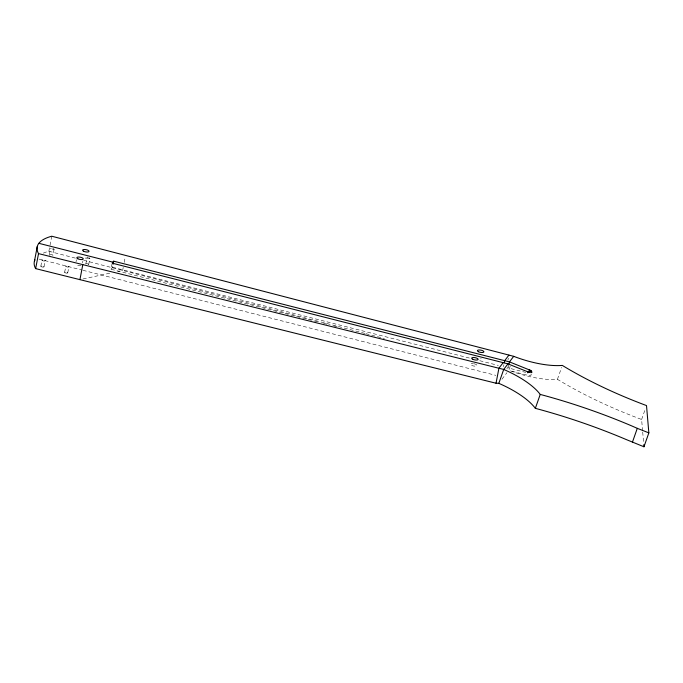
<?xml version="1.0" encoding="UTF-8"?>
<svg xmlns="http://www.w3.org/2000/svg" width="683" height="683" viewBox="0 0 683 683"><rect width="100%" height="100%" fill="white"/><g stroke="black" fill="none" stroke-linecap="round" stroke-linejoin="round"><path stroke-width="0.51" stroke-dasharray="3.42 2.56" d="M40.843 266.225L42.013 260.155M44.002 266.729L45.18 260.658M43.277 253.137A66.362 22.855 10.9 0 1 48.877 251.242L51.771 236.224M49.347 254.776L50.516 248.697M54.077 249.269L52.907 255.34A1.81 0.623 10.9 0 0 51.541 254.511A1.81 0.623 10.9 0 0 49.56 254.494M64.654 272.286L65.824 266.208M67.745 272.782L68.923 266.703M76.035 261.76L76.419 259.736M82.515 262.946L82.899 260.923M85.793 264.022L86.963 257.943M88.705 264.483L89.874 258.413M317.33 321.744L111.013 269.239L111.986 264.176M111.013 269.239L112.524 267.249L113.113 264.21M123.23 267.42L122.65 270.425L117.613 271.51M124.195 262.417L125.16 257.414M503.499 366.745L503.892 364.722M507.947 360.112L508.331 358.114M506.974 368.94L507.367 366.916M508.878 364.927L508.297 367.966L525.714 372.397M511.9 371.253L527.276 375.163L527.754 372.653M510.21 366.259L508.809 370.229A57.073 20.712 19.4 0 0 557.43 379.33A204.815 74.345 19.4 0 0 641.619 419.473L642.609 431.024M557.43 379.33L561.622 367.411M641.619 419.473L645.461 408.554M501.945 379.244L506.94 372.687M83.002 278.98L110.544 273.038M112.524 267.249L470.493 358.344M479.773 360.709L498.342 365.431M323.52 323.315L327.644 324.365M333.833 325.945L337.965 326.995M39.016 259.105L82.011 270.05M83.036 270.306L495.858 375.36M48.877 251.242L75.514 258.165M83.719 260.3L364.833 333.406M365.866 333.671L384.409 338.495M642.703 432.074L643.693 443.626M85.973 263.792A1.477 0.512 10.9 0 1 87.774 263.86A1.477 0.512 10.9 0 1 88.662 264.611M49.902 255.314A1.81 0.623 10.9 0 1 49.603 255.135M530.793 374.036A3.295 1.135 10.9 0 1 530.657 375.291A3.295 1.135 10.9 0 1 527.276 375.163M89.114 257.841A1.477 0.512 10.9 0 1 89.285 258.737A1.477 0.512 10.9 0 1 86.997 258.037A1.477 0.512 10.9 0 1 88.764 257.73M52.711 248.441A1.81 0.623 10.9 0 1 53.863 249.551A1.81 0.623 10.9 0 1 51.071 249.235A1.81 0.623 10.9 0 1 51.362 248.288M87.672 256.945A3.295 1.135 10.9 0 1 84.504 257.961M81.081 265.602A3.295 1.135 10.9 0 1 76.496 264.765M481.182 358.584A3.295 1.135 10.9 0 1 480.61 358.592M473.865 363.732A3.295 1.135 10.9 0 1 476.589 365.9A3.295 1.135 10.9 0 1 471.091 365.081A3.295 1.135 10.9 0 1 473.234 363.638M65.133 272.748A1.571 0.538 10.9 0 0 67.711 272.91A1.571 0.538 10.9 0 0 65.764 271.928A1.571 0.538 10.9 0 0 65.133 272.748M41.339 266.703A1.605 0.555 10.9 0 0 43.96 266.874A1.605 0.555 10.9 0 0 41.979 265.866A1.605 0.555 10.9 0 0 41.339 266.703M66.302 266.677A1.571 0.538 10.9 0 0 68.881 266.84A1.571 0.538 10.9 0 0 66.934 265.849A1.571 0.538 10.9 0 0 66.302 266.677M42.508 260.633A1.605 0.555 10.9 0 0 45.129 260.795A1.605 0.555 10.9 0 0 43.149 259.788A1.605 0.555 10.9 0 0 42.508 260.633"/><path stroke-width="1.02" d="M34.389 261.487L37.283 246.478M35.636 268.615L38.53 253.606A66.362 22.855 10.9 0 1 38.846 243.31L40.16 241.859A66.362 22.855 10.9 0 1 51.771 236.224L513.701 356.33A57.073 20.712 19.4 0 0 562.322 365.422A204.815 74.345 19.4 0 0 646.511 405.574L648.85 432.868L643.958 446.776L626.183 439.528A251.805 91.402 19.4 0 0 535.344 408.332A62.213 22.582 19.4 0 0 498.829 383.342L496.029 383.231L35.636 268.615A66.362 22.855 10.9 0 1 34.987 259.864M79.92 279.646L82.814 264.637M113.113 264.21L113.694 261.179L509.467 361.888L530.187 370.229L531.707 371.441L531.664 372.466M496.029 383.231L498.923 368.222L503.158 362.656M504.285 362.699L504.669 360.675L508.912 355.109M509.074 363.919L509.467 361.888L513.701 356.33M113.694 261.179L112.183 263.16L507.956 363.877L527.908 371.868L527.754 372.653L531.733 372.107L529.274 370.664L530.187 370.229M528.949 372.346L529.419 369.879M498.829 383.342L503.712 369.443L507.956 363.877M535.344 408.332L540.227 394.424A62.213 22.582 19.4 0 0 503.712 369.443L38.53 253.606M632.407 442.243L637.29 428.343L631.075 425.629A251.805 91.402 19.4 0 0 540.227 394.424M531.365 372.696L531.758 372.175M530.059 370.912L530.853 370.63M530.742 371.202L531.374 371.04M38.846 243.31L112.943 262.17M527.908 371.868L528.727 372.15M648.85 432.868L637.29 428.343M643.779 444.676L643.958 446.776M77.819 258.763A3.295 1.135 10.9 0 0 83.206 259.105A3.295 1.135 10.9 0 0 79.134 257.047A3.295 1.135 10.9 0 0 77.819 258.763M472.679 359.249A3.295 1.135 10.9 0 0 478.066 359.591A3.295 1.135 10.9 0 0 473.993 357.525A3.295 1.135 10.9 0 0 472.679 359.249M83.574 251.216A3.295 1.135 10.9 0 0 88.952 251.557A3.295 1.135 10.9 0 0 84.88 249.5A3.295 1.135 10.9 0 0 83.574 251.216M478.433 351.702A3.295 1.135 10.9 0 0 483.812 352.044A3.295 1.135 10.9 0 0 479.739 349.978A3.295 1.135 10.9 0 0 478.433 351.702"/></g></svg>
